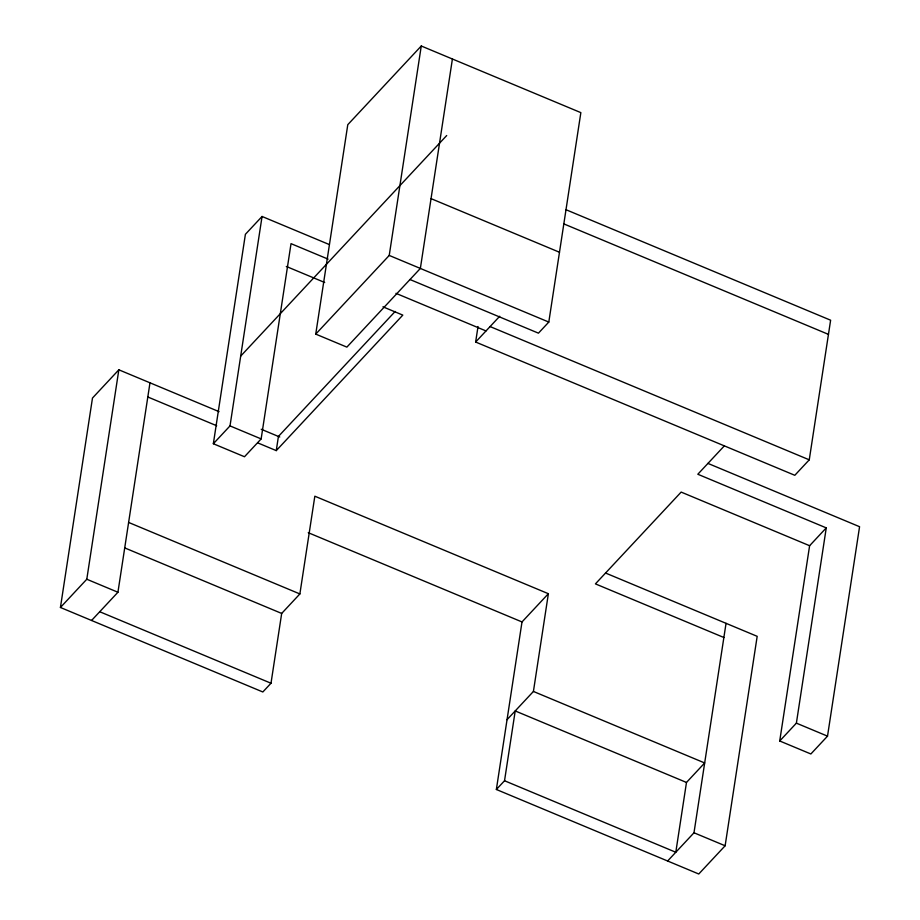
<?xml version="1.0" encoding="UTF-8"?>
<svg xmlns="http://www.w3.org/2000/svg" width="920" height="920" viewBox="0 0 920 920"><rect width="100%" height="100%" fill="white"/><g stroke="black" fill="none" stroke-linecap="round" stroke-linejoin="round"><path stroke-width="1.38" d="M507.046 719.681L533.416 691.449L548.377 593.71L314.835 496.202L299.874 593.94L281.681 613.433L270.998 683.238L262.832 691.978L60.432 607.476L92.483 398.038L118.841 369.805L219.075 411.654M60.432 607.476L86.79 579.243L118.841 369.805M91.563 620.471L117.932 592.25L149.983 382.812M328.106 259.13L291.03 243.65L261.142 438.909L244.49 456.745L213.348 443.739L245.398 234.301L262.062 216.476L329.314 244.559M213.348 443.739L230.011 425.902L262.062 216.476M257.726 442.876L276.264 450.616L278.426 436.436L395.174 311.443M452.41 59.006L420.359 268.433L346.874 347.116L315.744 334.109L347.783 124.683L421.268 46L580.853 112.631L548.803 322.069L538.441 333.166L409.998 279.53M315.744 334.109L389.229 255.438L421.268 46M565.754 209.611L830.622 320.206L809.255 459.827L794.811 475.295L475.64 342.033L478.02 326.519M605.509 573.01L757.183 636.33L725.132 845.768L698.763 874L496.363 789.486L522.008 621.943L548.377 593.71M496.363 789.486L504.528 780.746L515.212 710.942L686.481 782.448L704.674 762.956L533.416 691.449M686.481 782.448L675.797 852.253L504.528 780.746M667.632 860.994L693.99 832.772L726.041 623.334M707.894 463.381L859.567 526.712L827.517 736.149L810.865 753.974L779.723 740.98L809.611 545.721L826.263 527.884L697.82 474.248L724.144 446.073M779.723 740.98L796.386 723.143L826.263 527.884M240.695 356.097L446.694 135.527M276.264 450.616L402.81 315.111L382.95 306.82M475.64 342.033L499.721 316.25M563.58 223.79L828.46 334.374M431.043 198.628L559.486 252.252M389.229 255.438L548.803 322.069M490.084 326.565L809.255 459.827M395.968 293.342L486.001 330.935M286.292 266.455L324.691 282.486M809.611 545.721L681.156 492.085L595.424 583.878L723.879 637.502M261.222 429.26L279.76 437M230.011 425.902L261.142 438.909M147.809 396.98L216.671 425.73M796.386 723.143L827.517 736.149M308.257 532.691L522.008 621.943M128.616 522.433L299.874 593.94M124.901 547.975L281.681 613.433M86.79 579.243L117.932 592.25M693.99 832.772L725.132 845.768M99.728 611.731L270.998 683.238"/></g></svg>
